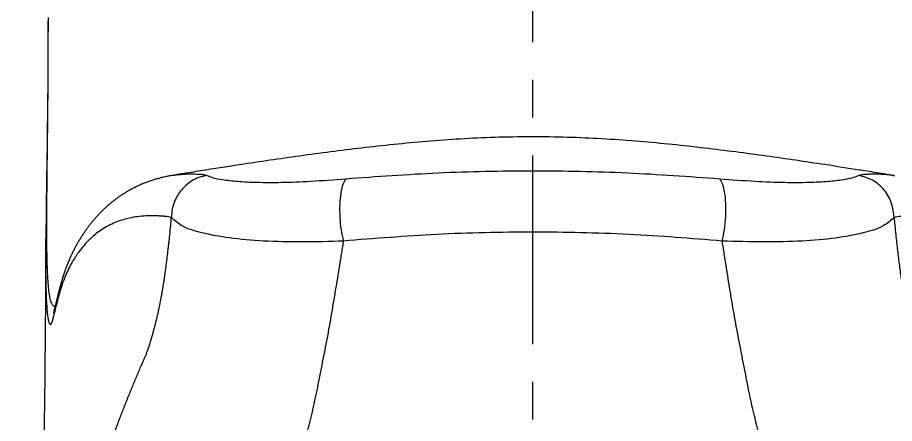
# Model space of a CAD drawing. Extents: x 11391 to 11985, y -6587 to -6167.
# Drawn here: x 11765.91 to 11806.61, y -6312.41 to -6293.59 of the extents above; entities that cross this region are included whole.
import ezdxf

# ---------------------------------------------------------------- set-up
doc = ezdxf.new("R2010")
doc.units = 0
doc.header["$LTSCALE"] = 7
doc.header["$MEASUREMENT"] = 0
doc.linetypes.add('CENTER', pattern=[2, 1.25, -0.25, 0.25, -0.25])
doc.layers.get('0').update_dxf_attribs({"color": 2, "linetype": 'CONTINUOUS'})
doc.layers.add('CL', color=1, linetype='CENTER')

msp = doc.modelspace()

# ---------------------------------------------------------------- linework, layer by layer
at = {"color": 7, "linetype": 'Continuous'}
for p, q in [((11773.112, -6300.904), (11773.113, -6300.904)), ((11806.524, -6300.903), (11806.525, -6300.904)), ((11767.222, -6303.841), (11767.222, -6303.841))]:
    msp.add_line(p, q, dxfattribs=at)
for points in [[(11767.319, -6293.586), (11767.313, -6295.962), (11767.288, -6298.576), (11767.256, -6300.862), (11767.229, -6302.906), (11767.222, -6303.841)], [(11804.989, -6300.658), (11803.377, -6300.408), (11800.663, -6300.012), (11797.807, -6299.643), (11794.791, -6299.335), (11791.65, -6299.149), (11788.253, -6299.14), (11785.076, -6299.317), (11782.052, -6299.617), (11779.175, -6299.984), (11776.408, -6300.386), (11774.648, -6300.658)], [(11774.616, -6300.663), (11773.739, -6300.802), (11773.112, -6300.904)], [(11774.648, -6300.658), (11774.616, -6300.663)], [(11781.149, -6301.059), (11785.429, -6300.785), (11789.821, -6300.692), (11794.212, -6300.785), (11798.489, -6301.059)], [(11805.127, -6300.68), (11804.989, -6300.658)], [(11806.525, -6300.904), (11805.983, -6300.816), (11805.127, -6300.68)], [(11773.113, -6300.904), (11773.062, -6300.912), (11772.956, -6300.931), (11772.852, -6300.951), (11772.75, -6300.973), (11772.65, -6300.995), (11772.552, -6301.019), (11772.456, -6301.044), (11772.362, -6301.071), (11772.269, -6301.098), (11772.178, -6301.126), (11772.089, -6301.156), (11772.001, -6301.186), (11771.915, -6301.217), (11771.83, -6301.25), (11771.747, -6301.283), (11771.665, -6301.317), (11771.584, -6301.352), (11771.505, -6301.388), (11771.426, -6301.425), (11771.349, -6301.463), (11771.273, -6301.501), (11771.199, -6301.54), (11771.126, -6301.58), (11771.054, -6301.621), (11770.984, -6301.662), (11770.915, -6301.703), (11770.847, -6301.745), (11770.781, -6301.787), (11770.718, -6301.828), (11770.657, -6301.87), (11770.597, -6301.911), (11770.54, -6301.952), (11770.484, -6301.992), (11770.43, -6302.033), (11770.377, -6302.074), (11770.325, -6302.114), (11770.275, -6302.154), (11770.225, -6302.195), (11770.178, -6302.235), (11770.131, -6302.275), (11770.085, -6302.315), (11770.04, -6302.355), (11769.996, -6302.395), (11769.953, -6302.434), (11769.911, -6302.474), (11769.87, -6302.514), (11769.83, -6302.553), (11769.79, -6302.593), (11769.751, -6302.633), (11769.712, -6302.673), (11769.675, -6302.712), (11769.637, -6302.752), (11769.601, -6302.792), (11769.564, -6302.832), (11769.529, -6302.873), (11769.494, -6302.913), (11769.459, -6302.953), (11769.425, -6302.993), (11769.391, -6303.034), (11769.358, -6303.074), (11769.326, -6303.115), (11769.293, -6303.155), (11769.262, -6303.196), (11769.231, -6303.236), (11769.2, -6303.277), (11769.169, -6303.317), (11769.14, -6303.357), (11769.11, -6303.398), (11769.081, -6303.438), (11769.053, -6303.479), (11769.024, -6303.519), (11768.997, -6303.56), (11768.968, -6303.602), (11768.939, -6303.645), (11768.913, -6303.686), (11768.887, -6303.725), (11768.862, -6303.765), (11768.837, -6303.805), (11768.812, -6303.843), (11768.789, -6303.882), (11768.765, -6303.92), (11768.742, -6303.959), (11768.717, -6304), (11768.692, -6304.043), (11768.667, -6304.087), (11768.642, -6304.131), (11768.617, -6304.175), (11768.594, -6304.219), (11768.571, -6304.261), (11768.55, -6304.303), (11768.528, -6304.343), (11768.508, -6304.384), (11768.487, -6304.425), (11768.467, -6304.465), (11768.448, -6304.505), (11768.429, -6304.545), (11768.41, -6304.585), (11768.391, -6304.625), (11768.373, -6304.664), (11768.355, -6304.703), (11768.338, -6304.742), (11768.321, -6304.781), (11768.304, -6304.82), (11768.288, -6304.858), (11768.272, -6304.896), (11768.256, -6304.934), (11768.241, -6304.971), (11768.226, -6305.008), (11768.211, -6305.045), (11768.197, -6305.082), (11768.182, -6305.119), (11768.168, -6305.156), (11768.155, -6305.192), (11768.141, -6305.229), (11768.128, -6305.265), (11768.115, -6305.301), (11768.102, -6305.336), (11768.09, -6305.372), (11768.078, -6305.407), (11768.066, -6305.442), (11768.055, -6305.477), (11768.043, -6305.511), (11768.032, -6305.545), (11768.022, -6305.579), (11768.011, -6305.612), (11768.001, -6305.645), (11767.991, -6305.678), (11767.981, -6305.71), (11767.971, -6305.742), (11767.962, -6305.774), (11767.952, -6305.806), (11767.943, -6305.837), (11767.934, -6305.868), (11767.925, -6305.899), (11767.917, -6305.93), (11767.908, -6305.961), (11767.9, -6305.991), (11767.891, -6306.022), (11767.883, -6306.052), (11767.875, -6306.082), (11767.867, -6306.112), (11767.859, -6306.141), (11767.851, -6306.17), (11767.844, -6306.2), (11767.836, -6306.229), (11767.829, -6306.258), (11767.821, -6306.286), (11767.814, -6306.315), (11767.807, -6306.343), (11767.8, -6306.371), (11767.793, -6306.399), (11767.79, -6306.408)], [(11774.687, -6300.906), (11774.313, -6301.007), (11774.001, -6301.162), (11773.511, -6301.583), (11773.182, -6302.141), (11773.085, -6302.476), (11773.049, -6302.864)], [(11773.113, -6300.904), (11773.277, -6300.88), (11773.689, -6300.843), (11773.894, -6300.837), (11774.103, -6300.838), (11774.316, -6300.846), (11774.369, -6300.849), (11774.423, -6300.853), (11774.46, -6300.856), (11774.496, -6300.859), (11774.62, -6300.88), (11774.687, -6300.905)], [(11774.687, -6300.906), (11774.944, -6300.999), (11775.417, -6301.098), (11776.108, -6301.178), (11777.014, -6301.224), (11778.139, -6301.225), (11779.509, -6301.174), (11781.149, -6301.059)], [(11781.149, -6301.059), (11781.013, -6301.301), (11780.91, -6301.703), (11780.856, -6302.254), (11780.864, -6302.858), (11780.922, -6303.423), (11781.025, -6303.951)], [(11798.489, -6301.059), (11800.141, -6301.175), (11801.515, -6301.226), (11802.641, -6301.223), (11803.541, -6301.177), (11804.226, -6301.097), (11804.695, -6300.998), (11804.951, -6300.906)], [(11798.613, -6303.95), (11798.715, -6303.42), (11798.775, -6302.823), (11798.778, -6302.203), (11798.722, -6301.676), (11798.624, -6301.3), (11798.489, -6301.059)], [(11804.95, -6300.906), (11805.028, -6300.877), (11805.153, -6300.858), (11805.25, -6300.851), (11805.304, -6300.847), (11805.357, -6300.844), (11805.569, -6300.837), (11805.982, -6300.845), (11806.524, -6300.903)], [(11806.588, -6302.864), (11806.473, -6302.203), (11806.127, -6301.583), (11805.872, -6301.329), (11805.579, -6301.128), (11804.95, -6300.906)], [(11806.538, -6300.906), (11806.524, -6300.903)], [(11806.525, -6300.904), (11806.538, -6300.906)], [(11806.605, -6300.917), (11806.538, -6300.906)], [(11806.538, -6300.906), (11806.605, -6300.917)], [(11773.049, -6302.864), (11772.97, -6302.84), (11772.84, -6302.818), (11772.804, -6302.814), (11772.769, -6302.811), (11772.717, -6302.806), (11772.665, -6302.801), (11772.459, -6302.787), (11772.258, -6302.78), (11772.06, -6302.78), (11771.666, -6302.8), (11771.29, -6302.85), (11770.934, -6302.927), (11770.595, -6303.032), (11769.968, -6303.325), (11769.691, -6303.505), (11769.43, -6303.711), (11769.174, -6303.951), (11768.934, -6304.219), (11768.717, -6304.501), (11768.679, -6304.555), (11768.641, -6304.61), (11768.604, -6304.665), (11768.568, -6304.721), (11768.518, -6304.799), (11768.494, -6304.838), (11768.469, -6304.878), (11768.443, -6304.922), (11768.418, -6304.967), (11768.367, -6305.058), (11768.321, -6305.146), (11768.276, -6305.235), (11768.233, -6305.326), (11768.19, -6305.418), (11768.106, -6305.615), (11768.066, -6305.716), (11768.027, -6305.819), (11767.969, -6305.984), (11767.915, -6306.154), (11767.883, -6306.262), (11767.851, -6306.372), (11767.828, -6306.455)], [(11811.797, -6306.409), (11811.789, -6306.381), (11811.725, -6306.162), (11811.616, -6305.836), (11811.454, -6305.434), (11811.278, -6305.073), (11811.176, -6304.892), (11811.127, -6304.811), (11811.078, -6304.734), (11810.939, -6304.527), (11810.724, -6304.243), (11810.23, -6303.73), (11809.672, -6303.326), (11809.071, -6303.042), (11808.378, -6302.855), (11807.609, -6302.78), (11807.212, -6302.786), (11807.007, -6302.798), (11806.955, -6302.803), (11806.903, -6302.807), (11806.809, -6302.817), (11806.679, -6302.837), (11806.588, -6302.864)], [(11765.905, -6355.986), (11765.939, -6355.222), (11766.055, -6352.725), (11766.11, -6351.582), (11766.166, -6350.452), (11766.281, -6348.233), (11766.351, -6346.958), (11766.416, -6345.825), (11766.481, -6344.71), (11766.546, -6343.655), (11766.611, -6342.617), (11766.688, -6341.421), (11766.755, -6340.406), (11766.822, -6339.409), (11766.888, -6338.431), (11766.957, -6337.433), (11767.035, -6336.299), (11767.098, -6335.375), (11767.159, -6334.472), (11767.219, -6333.588), (11767.248, -6333.154), (11767.277, -6332.725), (11767.31, -6332.235), (11767.343, -6331.752), (11767.399, -6330.937), (11767.427, -6330.521), (11767.456, -6330.111), (11767.511, -6329.323), (11767.566, -6328.557), (11767.628, -6327.719), (11767.655, -6327.366), (11767.682, -6327.019), (11767.709, -6326.677), (11767.736, -6326.34), (11767.791, -6325.68), (11767.821, -6325.333), (11767.851, -6324.992), (11767.883, -6324.649), (11767.915, -6324.312), (11768.037, -6323.13), (11768.105, -6322.525), (11768.175, -6321.942), (11768.308, -6320.924), (11768.447, -6319.982), (11768.52, -6319.531), (11768.595, -6319.099), (11768.728, -6318.39), (11768.762, -6318.223), (11768.796, -6318.06), (11768.836, -6317.875), (11768.876, -6317.695), (11768.911, -6317.544), (11768.947, -6317.394), (11768.983, -6317.242), (11769.021, -6317.092), (11769.058, -6316.945), (11769.096, -6316.801), (11769.114, -6316.733), (11769.132, -6316.666), (11769.15, -6316.6), (11769.169, -6316.535), (11769.203, -6316.417), (11769.237, -6316.3), (11769.272, -6316.186), (11769.307, -6316.071), (11769.345, -6315.948), (11769.383, -6315.824), (11769.422, -6315.7), (11769.46, -6315.576), (11769.619, -6315.081), (11769.782, -6314.588), (11769.865, -6314.342), (11769.949, -6314.095), (11770.02, -6313.893), (11770.091, -6313.691), (11770.182, -6313.435), (11770.271, -6313.189), (11770.362, -6312.943), (11770.453, -6312.697), (11770.655, -6312.166), (11770.851, -6311.664), (11770.952, -6311.408), (11771.164, -6310.884), (11771.266, -6310.636), (11771.37, -6310.388), (11771.474, -6310.141), (11771.579, -6309.892), (11771.63, -6309.772), (11771.682, -6309.653), (11771.734, -6309.532), (11771.796, -6309.388), (11771.854, -6309.251), (11771.912, -6309.105), (11771.961, -6308.97), (11772.011, -6308.825), (11772.055, -6308.69), (11772.099, -6308.549), (11772.127, -6308.455), (11772.155, -6308.358), (11772.207, -6308.172), (11772.259, -6307.977), (11772.272, -6307.93), (11772.284, -6307.882), (11772.296, -6307.834), (11772.309, -6307.786), (11772.323, -6307.728), (11772.338, -6307.671), (11772.352, -6307.612), (11772.366, -6307.553), (11772.416, -6307.34), (11772.441, -6307.23), (11772.466, -6307.117), (11772.518, -6306.865), (11772.57, -6306.598), (11772.597, -6306.451), (11772.624, -6306.299), (11772.647, -6306.16), (11772.671, -6306.018), (11772.693, -6305.873), (11772.716, -6305.724), (11772.739, -6305.571), (11772.761, -6305.415), (11772.809, -6305.065), (11772.856, -6304.699), (11772.898, -6304.346), (11772.919, -6304.158), (11772.94, -6303.966), (11772.984, -6303.553), (11773.025, -6303.124), (11773.049, -6302.864)], [(11781.025, -6303.951), (11779.102, -6303.994), (11777.317, -6303.949), (11775.736, -6303.806), (11774.455, -6303.565), (11773.536, -6303.237), (11773.049, -6302.864)], [(11806.588, -6302.864), (11806.082, -6303.247), (11805.149, -6303.574), (11803.88, -6303.81), (11802.325, -6303.949), (11800.56, -6303.993), (11798.613, -6303.95)], [(11806.588, -6302.864), (11806.603, -6303.022), (11806.643, -6303.442), (11806.685, -6303.848), (11806.724, -6304.209), (11806.765, -6304.557), (11806.809, -6304.916), (11806.855, -6305.259), (11806.898, -6305.564), (11806.941, -6305.855), (11806.987, -6306.139), (11807.033, -6306.408), (11807.084, -6306.685), (11807.136, -6306.946), (11807.159, -6307.06), (11807.183, -6307.17), (11807.207, -6307.278), (11807.231, -6307.383), (11807.255, -6307.484), (11807.279, -6307.584), (11807.303, -6307.681), (11807.326, -6307.777), (11807.34, -6307.831), (11807.354, -6307.885), (11807.382, -6307.991), (11807.394, -6308.039), (11807.407, -6308.086), (11807.42, -6308.132), (11807.432, -6308.178), (11807.458, -6308.272), (11807.471, -6308.318), (11807.484, -6308.364), (11807.497, -6308.409), (11807.51, -6308.454), (11807.536, -6308.541), (11807.554, -6308.6), (11807.572, -6308.657), (11807.59, -6308.714), (11807.608, -6308.769), (11807.68, -6308.98), (11807.751, -6309.171), (11807.823, -6309.345), (11807.881, -6309.479), (11807.938, -6309.612), (11807.99, -6309.731), (11808.041, -6309.851), (11808.142, -6310.089), (11808.193, -6310.208), (11808.243, -6310.327), (11808.292, -6310.446), (11808.342, -6310.565), (11808.44, -6310.803), (11808.491, -6310.927), (11808.541, -6311.051), (11808.641, -6311.298), (11808.849, -6311.821), (11808.951, -6312.083), (11809.051, -6312.344), (11809.096, -6312.462), (11809.141, -6312.581), (11809.185, -6312.699), (11809.229, -6312.817), (11809.317, -6313.054), (11809.36, -6313.172), (11809.403, -6313.29), (11809.495, -6313.546), (11809.586, -6313.802), (11809.675, -6314.058), (11809.764, -6314.315), (11809.926, -6314.798), (11810.084, -6315.281), (11810.163, -6315.529), (11810.24, -6315.776), (11810.314, -6316.014), (11810.35, -6316.133), (11810.386, -6316.252), (11810.44, -6316.434), (11810.467, -6316.526), (11810.493, -6316.62), (11810.511, -6316.684), (11810.528, -6316.749), (11810.563, -6316.88), (11810.598, -6317.014), (11810.632, -6317.151), (11810.666, -6317.29), (11810.7, -6317.431), (11810.737, -6317.59), (11810.774, -6317.752), (11810.847, -6318.087), (11810.881, -6318.25), (11810.915, -6318.418), (11810.947, -6318.583), (11810.98, -6318.752), (11811.043, -6319.101), (11811.106, -6319.464), (11811.178, -6319.905), (11811.248, -6320.364), (11811.315, -6320.822), (11811.38, -6321.298), (11811.449, -6321.831), (11811.516, -6322.385), (11811.577, -6322.919), (11811.637, -6323.47), (11811.752, -6324.624), (11811.812, -6325.283), (11811.871, -6325.966), (11812.089, -6328.796), (11812.194, -6330.284), (11812.302, -6331.854), (11812.362, -6332.744), (11812.424, -6333.66), (11812.481, -6334.508), (11812.51, -6334.939), (11812.54, -6335.374), (11812.6, -6336.26), (11812.662, -6337.164), (11812.802, -6339.208), (11812.868, -6340.18), (11812.933, -6341.171), (11813.002, -6342.234), (11813.071, -6343.317), (11813.133, -6344.324), (11813.194, -6345.348), (11813.315, -6347.484), (11813.378, -6348.646), (11813.439, -6349.823), (11813.495, -6350.924), (11813.549, -6352.037), (11813.657, -6354.333), (11813.731, -6355.965)], [(11767.249, -6303.543), (11767.251, -6303.958)], [(11798.613, -6303.95), (11794.272, -6303.644), (11789.816, -6303.539), (11785.362, -6303.645), (11781.025, -6303.951)], [(11767.222, -6303.841), (11767.141, -6312.689), (11766.717, -6333.598), (11765.927, -6355.493), (11765.905, -6355.986)], [(11767.644, -6307.17), (11767.63, -6307.227), (11767.612, -6307.299), (11767.593, -6307.371), (11767.563, -6307.484), (11767.555, -6307.512), (11767.547, -6307.541), (11767.542, -6307.56), (11767.537, -6307.58), (11767.533, -6307.593), (11767.529, -6307.607), (11767.497, -6307.714), (11767.48, -6307.759), (11767.463, -6307.793), (11767.453, -6307.807), (11767.444, -6307.816), (11767.434, -6307.821), (11767.424, -6307.821), (11767.406, -6307.808), (11767.389, -6307.778), (11767.354, -6307.664), (11767.322, -6307.476), (11767.293, -6307.214), (11767.268, -6306.876), (11767.235, -6306.02), (11767.225, -6305.469), (11767.22, -6304.846), (11767.22, -6304.16), (11767.222, -6303.841)], [(11767.251, -6303.958), (11767.251, -6303.968), (11767.253, -6304.222)], [(11781.025, -6303.951), (11781.01, -6304.048), (11780.963, -6304.356), (11780.916, -6304.649), (11780.87, -6304.939), (11780.774, -6305.522), (11780.678, -6306.092), (11780.57, -6306.735), (11780.463, -6307.367), (11780.41, -6307.681), (11780.356, -6307.989), (11780.246, -6308.584), (11780.134, -6309.155), (11780.023, -6309.709), (11779.906, -6310.304), (11779.79, -6310.879), (11779.735, -6311.143), (11779.68, -6311.4), (11779.572, -6311.877), (11779.456, -6312.366), (11779.34, -6312.83), (11779.288, -6313.035), (11779.235, -6313.235), (11779.184, -6313.43), (11779.133, -6313.621), (11779.083, -6313.808), (11779.033, -6313.989), (11778.976, -6314.187), (11778.917, -6314.373), (11778.799, -6314.7), (11778.773, -6314.768)], [(11800.863, -6314.768), (11800.757, -6314.484), (11800.644, -6314.134), (11800.546, -6313.781), (11800.447, -6313.408), (11800.347, -6313.025), (11800.245, -6312.624), (11800.133, -6312.168), (11800.02, -6311.688), (11799.915, -6311.215), (11799.812, -6310.719), (11799.7, -6310.153), (11799.586, -6309.566), (11799.374, -6308.471), (11799.161, -6307.326), (11799.057, -6306.727), (11798.954, -6306.106), (11798.864, -6305.547), (11798.774, -6304.979), (11798.73, -6304.699), (11798.686, -6304.417), (11798.613, -6303.95)], [(11767.253, -6304.222), (11767.259, -6304.617), (11767.274, -6305.195), (11767.297, -6305.696), (11767.329, -6306.102), (11767.369, -6306.43), (11767.395, -6306.571), (11767.425, -6306.69), (11767.458, -6306.787), (11767.495, -6306.862), (11767.585, -6306.948), (11767.637, -6306.961), (11767.654, -6306.961)], [(11767.79, -6306.408), (11767.786, -6306.427), (11767.779, -6306.454), (11767.772, -6306.481), (11767.765, -6306.508), (11767.759, -6306.535), (11767.752, -6306.561), (11767.746, -6306.588), (11767.739, -6306.614), (11767.733, -6306.639), (11767.726, -6306.665), (11767.72, -6306.69), (11767.714, -6306.716), (11767.708, -6306.741), (11767.702, -6306.766), (11767.696, -6306.79), (11767.69, -6306.815), (11767.684, -6306.839), (11767.678, -6306.863), (11767.672, -6306.887), (11767.666, -6306.911), (11767.66, -6306.934), (11767.654, -6306.958), (11767.649, -6306.981), (11767.643, -6307.003), (11767.638, -6307.024), (11767.633, -6307.044), (11767.628, -6307.063), (11767.623, -6307.081), (11767.619, -6307.099), (11767.614, -6307.116), (11767.61, -6307.133), (11767.604, -6307.152), (11767.597, -6307.178), (11767.592, -6307.196), (11767.586, -6307.219), (11767.58, -6307.242), (11767.574, -6307.264), (11767.57, -6307.28), (11767.566, -6307.293), (11767.563, -6307.302)], [(11767.828, -6306.455), (11767.821, -6306.479), (11767.792, -6306.588), (11767.742, -6306.782)], [(11767.741, -6306.785), (11767.714, -6306.889)], [(11767.714, -6306.889), (11767.688, -6306.996), (11767.659, -6307.111), (11767.644, -6307.17)]]:
    msp.add_spline(points, degree=3, dxfattribs=at)
msp.add_open_spline([(11767.319, -6293.586), (11767.319, -6293.727), (11767.319, -6293.992), (11767.319, -6294.381), (11767.318, -6294.971), (11767.315, -6295.788), (11767.309, -6296.828), (11767.3, -6297.865), (11767.289, -6298.879), (11767.274, -6300.134), (11767.26, -6301.329), (11767.251, -6302.454), (11767.248, -6303.089), (11767.249, -6303.446), (11767.249, -6303.543)], degree=3, knots=[0.395834, 0.395834, 0.395834, 0.395834, 0.819552, 1.191276, 1.562373, 2.588059, 3.644147, 4.68147, 5.699767, 6.685028, 8.448254, 9.283266, 10.061496, 10.353264, 10.353264, 10.353264, 10.353264], dxfattribs=at)
at = {"layer": 'CL'}
msp.add_line((11789.819, -6518.728), (11789.819, -6249.838), dxfattribs=at)

doc.saveas('drawing.dxf')
